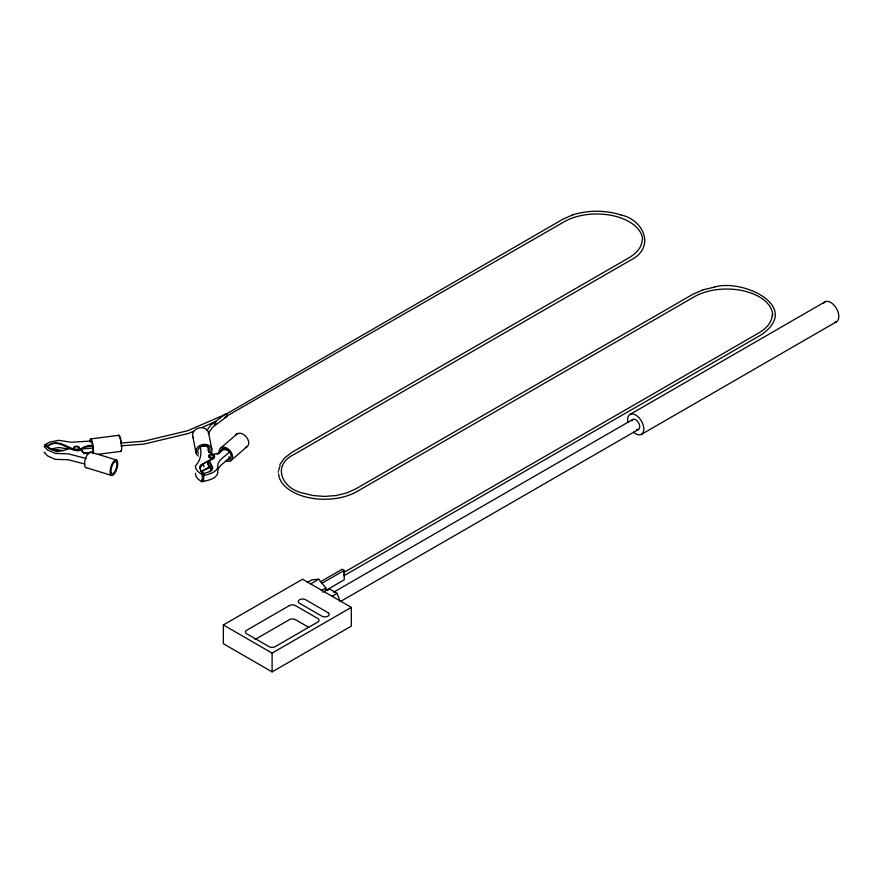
<?xml version="1.0" encoding="UTF-8"?>
<svg xmlns="http://www.w3.org/2000/svg" width="883" height="883" viewBox="0 0 883 883"><rect width="100%" height="100%" fill="white"/><g stroke="black" fill="none" stroke-linecap="round" stroke-linejoin="round"><path stroke-width="1.32" d="M225.275 414.613L562.868 219.216L572.857 214.823M278.178 471.599L278.178 472.206M642.305 239.392C641.897 247.869 636.213 253.266 629.215 257.626L292.019 452.306L284.514 457.979L279.756 464.679M772.305 314.447C771.897 322.935 766.223 328.321 759.225 332.681L343.642 572.614M199.768 468.045L200.75 465.683L203.278 463.862L214.172 458.31L214.15 456.003L212.549 454.844M204.161 474.182L203.498 480.109M203.686 480.418L203.222 481.489C208.52 480.209 215.507 479.072 217.77 473.31C216.589 465.628 226.136 462.449 229.757 457.228L228.774 456.831M200.982 465.727L199.646 467.847M207.98 462.041L207.858 464.568L211.412 470.109M201.6 480.131L202.284 480.661L202.284 474.756L203.013 473.266L200.463 470.661M202.284 480.661L203.013 479.182M203.013 479.911L201.975 482.041L197.748 478.774L195.838 475.959L195.43 473.299M327.626 590.617L328.984 588.685L337.107 593.376L340.264 601.522M206.799 430.584L210.86 425.021L225.518 413.995L227.119 414.701L227.119 416.357L212.615 427.273L208.3 433.376M221.07 447.703L237.185 433.807M230.64 460.805L246.754 446.908M221.876 450.838L223.465 449.48L224.448 449.889M200.75 471.599L210.088 466.522M201.6 471.732L210.088 467.262M209.58 471.975L211.49 470.595M209.459 460.451L207.45 462.438L212.063 470.396M223.355 624.954L302.571 579.226L351.324 607.372L351.324 626.135L272.107 671.875L223.355 643.729L223.355 624.954L272.107 653.111L351.324 607.372M307.152 582.526L311.787 579.844L318.829 579.226L325.86 587.979L325.86 590.661M310.706 583.917L318.829 579.226M320.132 581.985L342.185 569.248L344.215 570.429L344.215 579.811L322.891 592.206M322.163 583.155L344.215 570.429M321.224 590.661L325.86 587.979M629.965 414.458L824.976 301.876M333.619 592.195L632.846 419.436M255.01 639.524L289.37 619.678A4.305 2.483 0 0 1 295.463 619.678L308.399 627.151M332.03 596.312L337.107 593.376M340.551 601.455L638.586 429.392M641.466 434.37L836.466 321.776M46.313 445.374L45.475 445.816L48.112 446.081C59.205 437.78 68.455 451.699 79.006 450.683C82.825 447.549 87.34 446.125 92.262 446.246M83.742 453.641L92.262 452.162M217.262 454.425L218.311 453.884M193.642 431.213L188.708 433.398L143.962 444.105L120.772 445.86M202.273 427.383L215.838 421.379M224.47 417.56L227.074 416.323L226.324 414.006L187.693 430.727L143.587 441.268L120.496 443.023M702.868 289.878L692.879 294.271L355.672 488.95L346.622 492.99L335.882 495.562L324.514 496.412L313.145 495.562L302.56 493.034C281.191 488.178 272.295 465.032 293.542 454.745L630.749 260.066C655.594 247.759 644.215 219.856 620.727 214.856L620.572 214.823M51.17 448.95L58.764 447.482L67.296 448.884M70.839 448.189C63.565 450.926 54.051 453.078 47.925 446.765L44.15 446.445L47.594 449.999L55.309 453.454L68.179 453.818L86.181 458.476M714.292 287.141L714.369 287.13C742.493 278.311 802.978 306.765 760.749 335.121L343.917 575.771A1.435 0.828 60 0 0 343.917 574.116M572.714 214.856C588.277 210.066 605.153 210.066 620.727 214.856M702.713 289.911L714.369 287.13M212.505 454.613L218.311 453.145L223.465 448.741L229.757 451.323C226.136 456.544 216.589 459.712 217.77 467.405C215.507 473.156 208.52 474.303 203.222 475.584L204.161 473.443L208.62 471.919L211.49 469.855L212.682 467.526L209.955 461.941M52.34 450.264L56.777 449.59L63.212 450.749M54.558 450.661L60.938 450.65M85.993 453.542L89.459 453.178M90.806 438.906L119.073 435.264M97.958 454.315L120.839 451.379M92.262 445.507C86.379 444.679 82.108 448.597 77.053 450.374C67.627 447.946 58.344 438.398 48.112 445.341L44.349 444.966L49.536 442.195L58.731 440.308L71.159 442.262L90.772 441.059M81.159 448.95L92.814 448.089M201.203 445.915L207.682 445.562L208.774 452.372M44.735 452.405L44.15 452.35L47.594 455.915L55.309 459.359L68.179 459.734L85.066 464.083M55.905 451.445L57.969 451.666M116.622 460.043A8.146 3.102 -73 0 0 110.265 469.977A8.146 3.102 -73 0 0 114.922 473.034A8.146 3.102 -73 0 0 116.622 460.043L91.015 452.228A8.146 3.102 -73 0 0 85.309 459.127A8.146 3.102 -73 0 0 86.424 467.714M85.64 467.515L111.247 475.33M88.256 453.983L83.333 452.228L80.96 449.237M226.291 416.368L564.215 221.754A45.96 26.534 0 0 1 613.376 215.794A45.96 26.534 0 0 1 642.636 239.37M83.333 452.968L84.371 453.52M211.048 453.906L212.086 454.546M201.6 474.226L202.284 474.756M47.925 447.504L49.989 449.105M80.96 449.977L82.417 451.953M208.509 460.429L212.682 468.266M208.134 449.933L208.774 451.632L214.15 455.264L214.69 456.434L212.615 458.663L200.75 464.944L199.768 467.306L200.463 469.922L203.013 472.526L201.975 474.646L197.748 471.379L195.838 468.575L195.43 465.904C200.474 460.407 202.075 453.696 199.999 445.981M208.443 432.129L211.765 448.741M192.814 436.621L196.136 453.222M272.107 653.111L272.107 671.875M213.366 456.941L213.366 457.681A2.781 1.6 0 0 1 209.437 457.681A2.781 1.6 0 0 1 209.437 455.407M210.684 457.35L210.684 458.089M74.768 449.017A2.781 1.6 0 0 0 79.26 448.023A2.781 1.6 0 0 0 75.53 446.268A2.781 1.6 0 0 0 74.768 449.017L74.768 449.745M73.775 447.515L73.775 448.255M627.868 422.306A11.49 6.634 60 0 1 635.009 414.657A11.49 6.634 60 0 1 643.806 429.9A11.49 6.634 60 0 1 633.608 432.262M823.684 303.068A11.49 6.634 60 0 1 836.466 308.509A11.49 6.634 60 0 1 834.788 322.295M214.127 424.657A91.931 53.079 0 0 1 216.07 423.012M201.225 466.699A1.435 1.159 -12.8 0 1 202.781 465.12A1.435 1.159 -12.8 0 1 203.818 466.787M278.598 473.884A45.96 26.534 0 0 0 307.847 497.46A45.96 26.534 0 0 0 357.019 491.5L694.215 296.809A45.96 26.534 0 0 1 744.314 291.059A45.96 26.534 0 0 1 772.68 315.584M278.73 470.429A45.96 26.534 0 0 1 280.121 465.86M198.509 453.928A6.336 5.132 -11.3 0 1 203.134 445.915A6.336 5.132 -11.3 0 1 210.033 451.919M198.233 456.07A8.146 6.6 -11.3 0 1 197.759 447.118A8.146 6.6 -11.3 0 1 208.598 445.231A8.146 6.6 -11.3 0 1 210.96 453.84M193.62 438.167A8.146 6.6 -11.3 0 1 198.532 428.089A8.146 6.6 -11.3 0 1 208.719 433.84M213.366 455.407A2.781 1.6 0 0 1 213.366 457.681M210.022 455.153A2.781 1.6 0 0 1 210.684 454.999M211.401 454.944A2.781 1.6 0 0 1 212.792 455.153M220.595 452.217A6.336 4.294 49.2 0 1 225.397 448.928A6.336 4.294 49.2 0 1 231.037 455.363A6.336 4.294 49.2 0 1 227.218 459.778M219.315 453.454A8.146 5.53 49.2 0 1 224.679 447.251A8.146 5.53 49.2 0 1 232.593 456.279A8.146 5.53 49.2 0 1 225.86 460.904M236.103 434.767A8.146 5.53 49.2 0 1 246.754 437.504A8.146 5.53 49.2 0 1 245.353 447.427M90.364 442.173A6.336 1.126 82.7 0 1 92.527 445.032A6.336 1.126 82.7 0 1 92.384 453.222M119.602 437.405A6.336 1.126 82.7 0 1 120.309 439.248M120.64 440.628A6.336 1.126 82.7 0 1 121.148 443.829M89.978 440.805A8.146 1.446 82.7 0 1 92.152 441.721A8.146 1.446 82.7 0 1 93.399 453.111M118.421 436.025A8.146 1.446 82.7 0 1 121.357 442.913A8.146 1.446 82.7 0 1 120.419 450.937M79.117 447.935A2.781 1.6 0 0 1 76.081 450.087A2.781 1.6 0 0 1 74.36 447.493M74.889 447.206A2.781 1.6 0 0 1 75.53 447.008M76.953 446.919A2.781 1.6 0 0 1 78.267 447.262M631.786 420.937A5.751 3.322 60 0 1 638.586 422.758A5.751 3.322 60 0 1 636.764 429.557M289.37 605.606L246.71 630.241A4.305 2.483 0 0 0 246.71 633.751L269.061 646.654A4.305 2.483 0 0 0 275.154 646.654L317.814 622.029A4.305 2.483 0 0 0 317.814 618.508L295.463 605.606A4.305 2.483 0 0 0 289.37 605.606M327.968 612.647L305.628 599.745A4.305 2.483 0 0 0 299.525 599.745A4.305 2.483 0 0 0 299.525 603.266L321.876 616.168A4.305 2.483 0 0 0 327.968 616.168A4.305 2.483 0 0 0 327.968 612.647M210.022 457.195A2.781 1.6 0 0 0 214.183 455.805A2.781 1.6 0 0 0 210.022 454.414A2.781 1.6 0 0 0 210.022 457.195M114.702 471.842A6.336 2.417 -73 0 0 116.026 461.743A6.336 2.417 -73 0 0 111.081 469.469A6.336 2.417 -73 0 0 114.702 471.842"/></g></svg>
